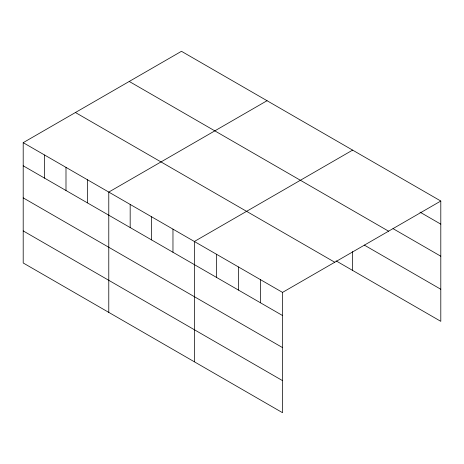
<?xml version="1.0" encoding="UTF-8"?>
<svg xmlns="http://www.w3.org/2000/svg" width="464" height="464" viewBox="0 0 464 464"><rect width="100%" height="100%" fill="white"/><g stroke="black" fill="none" stroke-linecap="round" stroke-linejoin="round"><path stroke-width="0.7" d="M23.2 142.668L282.535 292.395L282.535 412.699L23.2 262.972L23.2 142.668L181.465 51.301L440.8 201.028L440.8 321.332L336.122 260.896M267.044 100.711L108.779 192.079L108.779 312.382M352.623 150.116L194.364 241.489L194.364 361.792M282.535 292.395L440.8 201.028M419.984 212.135L440.8 224.153M393.037 228.648L440.8 256.221M129.236 81.449L388.571 231.176M364.257 245.073L440.8 289.263M75.429 112.52L334.764 262.247M23.2 165.799L282.535 315.526M23.2 197.867L282.535 347.594M23.2 230.904L282.535 380.637M352.623 251.598L352.623 270.425M260.495 279.67L260.495 302.801M238.45 266.945L238.45 290.075M216.41 254.214L216.41 277.344M172.968 229.135L172.968 252.265M151.571 216.787L151.571 239.917M130.175 204.433L130.175 227.563M87.389 179.725L87.389 202.855M65.992 167.376L65.992 190.507M44.596 155.022L44.596 178.153"/></g></svg>
